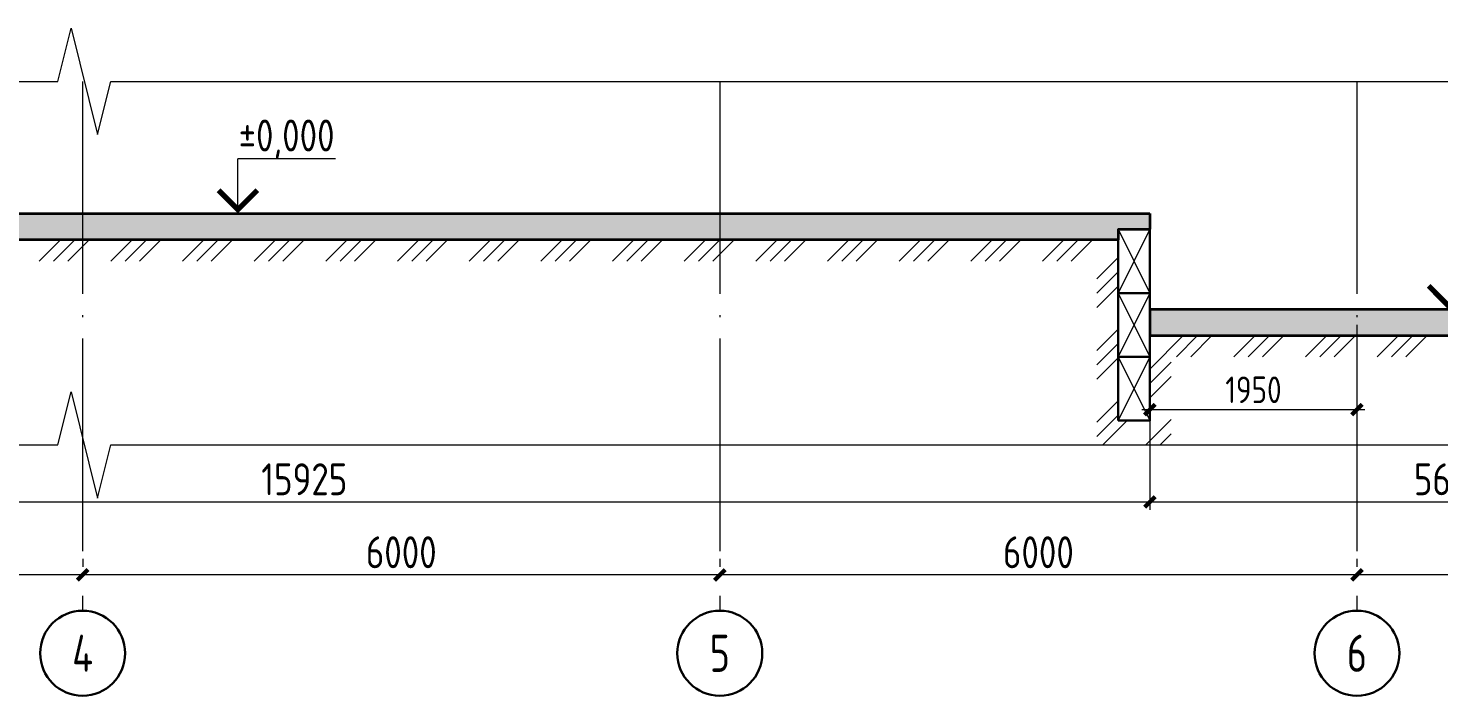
# Model space of a CAD drawing. Extents: x -965262 to 1142518, y -357520 to 71675.
# Drawn here: x 209504 to 222787, y -200357 to -194076 of the extents above; entities that cross this region are included whole.
import ezdxf

# ---------------------------------------------------------------- set-up
doc = ezdxf.new("R2010")
doc.units = 0
doc.header["$LTSCALE"] = 10
doc.linetypes.add('DOTE', pattern=[2.42, 2, -0.2, 0.02, -0.2])
doc.layers.get('0').update_dxf_attribs({"linetype": 'CONTINUOUS', "lineweight": 30})
doc.layers.get('Defpoints').update_dxf_attribs({"linetype": 'CONTINUOUS'})
doc.layers.add('DOTE', color=7, linetype='DOTE', lineweight=9)
doc.layers.add('полы', color=3, linetype='CONTINUOUS', lineweight=35)
doc.styles.add('GOST 2.304', font='isocpeur.ttf', dxfattribs={"width": 0.75, "height": 250})
doc.styles.add('ГОСТ 2м', font='isocpeur.ttf', dxfattribs={"width": 0.8, "height": 250})
doc.dimstyles.new('ГОСТ 2м', dxfattribs={"dimtxt": 250, "dimasz": 100, "dimexe": 75, "dimexo": 150, "dimgap": 62.5, "dimtad": 1, "dimdec": 0, "dimtxsty": 'ГОСТ 2м', "dimblk": 'ARCHTICK', "dimcen": 150, "dimdle": 75, "dimclrd": 256, "dimclre": 256, "dimclrt": 256, "dimadec": 0, "dimazin": 0, "dimtfac": 1, "dimtdec": 0, "dimtmove": 0, "dimatfit": 3, "dimldrblk": 'OBLIQUE', "dimfxl": 1, "dimlwd": 15, "dimlwe": 15, "dimarcsym": 0})

# ---------------------------------------------------------------- blocks, each defined once
blk = doc.blocks.new('_ArchTick')
at = {"color": 0, "linetype": 'ByBlock', "lineweight": 0, "const_width": 0.4}
blk.add_lwpolyline([(-0.5, -0.5), (0.5, 0.5)], dxfattribs=at)
blk = doc.blocks.new('*D1535')
at = {"lineweight": 15, "transparency": 16777216}
for p, q in [((222017, -199070), (222017, -199145)), ((228017, -199070), (228017, -199145)), ((228092, -199220), (221942, -199220))]:
    blk.add_line(p, q, dxfattribs=at)
at = {"layer": 'Defpoints', "color": 0, "lineweight": 15, "transparency": 16777216}
for p in [(222017, -199220, -3260), (222017, -199220), (228017, -199220)]:
    blk.add_point(p, dxfattribs=at)
at = {"lineweight": 15, "transparency": 16777216, "xscale": 100, "yscale": 100, "zscale": 100, "rotation": 180}
blk.add_blockref('_ArchTick', (222017, -199220), dxfattribs=at)
at = {"lineweight": 15, "transparency": 16777216, "xscale": 100, "yscale": 100, "zscale": 100}
blk.add_blockref('_ArchTick', (228017, -199220), dxfattribs=at)
at = {"lineweight": 15, "transparency": 16777216, "insert": (225017, -199007), "char_height": 250, "attachment_point": 5, "style": 'ГОСТ 2м'}
blk.add_mtext('{\\H1.2x;6000}', dxfattribs=at)
blk = doc.blocks.new('_Oblique')
at = {"color": 0, "linetype": 'ByBlock', "lineweight": -2}
blk.add_line((-0.5, -0.5), (0.5, 0.5), dxfattribs=at)
blk = doc.blocks.new('*D1536')
at = {"lineweight": 15, "transparency": 16777216}
for p, q in [((216017, -199070), (216017, -199145)), ((222017, -199070), (222017, -199145)), ((222092, -199220), (215942, -199220))]:
    blk.add_line(p, q, dxfattribs=at)
at = {"layer": 'Defpoints', "color": 0, "lineweight": 15, "transparency": 16777216}
for p in [(216017, -199220), (216017, -199220), (222017, -199220, 3260)]:
    blk.add_point(p, dxfattribs=at)
at = {"lineweight": 15, "transparency": 16777216, "xscale": 100, "yscale": 100, "zscale": 100, "rotation": 180}
blk.add_blockref('_ArchTick', (216017, -199220), dxfattribs=at)
at = {"lineweight": 15, "transparency": 16777216, "xscale": 100, "yscale": 100, "zscale": 100}
blk.add_blockref('_ArchTick', (222017, -199220), dxfattribs=at)
at = {"lineweight": 15, "transparency": 16777216, "insert": (219017, -199007), "char_height": 250, "attachment_point": 5, "style": 'ГОСТ 2м'}
blk.add_mtext('{\\H1.2x;6000}', dxfattribs=at)
blk = doc.blocks.new('*D1537')
at = {"lineweight": 15, "transparency": 16777216}
for p, q in [((210017, -199070), (210017, -199145)), ((216017, -199070), (216017, -199145)), ((216092, -199220), (209942, -199220))]:
    blk.add_line(p, q, dxfattribs=at)
at = {"layer": 'Defpoints', "color": 0, "lineweight": 15, "transparency": 16777216}
for p in [(210017, -199220), (210017, -199220), (216017, -199220)]:
    blk.add_point(p, dxfattribs=at)
at = {"lineweight": 15, "transparency": 16777216, "xscale": 100, "yscale": 100, "zscale": 100, "rotation": 180}
blk.add_blockref('_ArchTick', (210017, -199220), dxfattribs=at)
at = {"lineweight": 15, "transparency": 16777216, "xscale": 100, "yscale": 100, "zscale": 100}
blk.add_blockref('_ArchTick', (216017, -199220), dxfattribs=at)
at = {"lineweight": 15, "transparency": 16777216, "insert": (213017, -199007), "char_height": 250, "attachment_point": 5, "style": 'ГОСТ 2м'}
blk.add_mtext('{\\H1.2x;6000}', dxfattribs=at)
blk = doc.blocks.new('*D1538')
at = {"lineweight": 15, "transparency": 16777216}
for p, q in [((204017, -199070), (204017, -199145)), ((210017, -199070), (210017, -199145)), ((210092, -199220), (203942, -199220))]:
    blk.add_line(p, q, dxfattribs=at)
at = {"layer": 'Defpoints', "color": 0, "lineweight": 15, "transparency": 16777216}
for p in [(204017, -199220), (204017, -199220), (210017, -199220)]:
    blk.add_point(p, dxfattribs=at)
at = {"lineweight": 15, "transparency": 16777216, "xscale": 100, "yscale": 100, "zscale": 100, "rotation": 180}
blk.add_blockref('_ArchTick', (204017, -199220), dxfattribs=at)
at = {"lineweight": 15, "transparency": 16777216, "xscale": 100, "yscale": 100, "zscale": 100}
blk.add_blockref('_ArchTick', (210017, -199220), dxfattribs=at)
at = {"lineweight": 15, "transparency": 16777216, "insert": (207017, -199007), "char_height": 250, "attachment_point": 5, "style": 'ГОСТ 2м'}
blk.add_mtext('{\\H1.2x;6000}', dxfattribs=at)
blk = doc.blocks.new('*D1593')
at = {"lineweight": 15, "ltscale": 50, "transparency": 16777216}
for p, q in [((204142, -195968), (204142, -198608)), ((220067, -195968), (220067, -198608)), ((204067, -198533), (220142, -198533))]:
    blk.add_line(p, q, dxfattribs=at)
at = {"layer": 'Defpoints', "color": 0, "lineweight": 15, "ltscale": 50, "transparency": 16777216}
for p in [(204142, -195818, 3260), (220067, -195818, 3260), (220067, -198533)]:
    blk.add_point(p, dxfattribs=at)
at = {"lineweight": 15, "ltscale": 50, "transparency": 16777216, "xscale": 100, "yscale": 100, "zscale": 100, "rotation": 180}
blk.add_blockref('_ArchTick', (204142, -198533), dxfattribs=at)
at = {"lineweight": 15, "ltscale": 50, "transparency": 16777216, "xscale": 100, "yscale": 100, "zscale": 100}
blk.add_blockref('_ArchTick', (220067, -198533), dxfattribs=at)
at = {"lineweight": 15, "ltscale": 50, "transparency": 16777216, "insert": (212104, -198320), "char_height": 250, "attachment_point": 5, "style": 'ГОСТ 2м'}
blk.add_mtext('{\\H1.2x;15925}', dxfattribs=at)
blk = doc.blocks.new('*D1594')
at = {"lineweight": 15, "ltscale": 50, "transparency": 16777216}
for p, q in [((220067, -196868), (220067, -198608)), ((225682, -196868), (225682, -198608)), ((219992, -198533), (225757, -198533))]:
    blk.add_line(p, q, dxfattribs=at)
at = {"layer": 'Defpoints', "color": 0, "lineweight": 15, "ltscale": 50, "transparency": 16777216}
for p in [(220067, -196718, 3260), (225682, -196718, 3260), (225682, -198533)]:
    blk.add_point(p, dxfattribs=at)
at = {"lineweight": 15, "ltscale": 50, "transparency": 16777216, "xscale": 100, "yscale": 100, "zscale": 100, "rotation": 180}
blk.add_blockref('_ArchTick', (220067, -198533), dxfattribs=at)
at = {"lineweight": 15, "ltscale": 50, "transparency": 16777216, "xscale": 100, "yscale": 100, "zscale": 100}
blk.add_blockref('_ArchTick', (225682, -198533), dxfattribs=at)
at = {"lineweight": 15, "ltscale": 50, "transparency": 16777216, "insert": (222874, -198320), "char_height": 250, "attachment_point": 5, "style": 'ГОСТ 2м'}
blk.add_mtext('{\\H1.2x;5615}', dxfattribs=at)
blk = doc.blocks.new('*D1639')
at = {"lineweight": 15, "transparency": 16777216}
for p, q in [((220067, -196868), (220067, -197740)), ((222017, -196868), (222017, -197740)), ((219992, -197665), (222092, -197665))]:
    blk.add_line(p, q, dxfattribs=at)
at = {"layer": 'Defpoints', "color": 0, "lineweight": 15, "transparency": 16777216}
for p in [(220067, -196718, 3260), (222017, -196718), (222017, -197665)]:
    blk.add_point(p, dxfattribs=at)
at = {"lineweight": 15, "transparency": 16777216, "xscale": 100, "yscale": 100, "zscale": 100, "rotation": 180}
blk.add_blockref('_ArchTick', (220067, -197665), dxfattribs=at)
at = {"lineweight": 15, "transparency": 16777216, "xscale": 100, "yscale": 100, "zscale": 100}
blk.add_blockref('_ArchTick', (222017, -197665), dxfattribs=at)
at = {"lineweight": 15, "transparency": 16777216, "insert": (221042, -197478), "char_height": 250, "attachment_point": 5, "style": 'ГОСТ 2м'}
blk.add_mtext('1950', dxfattribs=at)

msp = doc.modelspace()

# ---------------------------------------------------------------- hatches: boundary and pattern name
at = {"lineweight": 15, "ltscale": 50}
h = msp.add_hatch(dxfattribs=at)
h.set_pattern_fill('ANSI35', color=3, scale=40, angle=90, style=0)
h.set_pattern_definition([(135, (-2733454.96, -39518.6), (-179.605122, -179.605122), []), (135, (-2733454.96, -39339), (-179.605122, -179.605122), [317.5, -63.5, 0, -63.5])])
h.paths.add_polyline_path([(185706.6, -195968.2), (186006.6, -195968.2), (186006.6, -195818.2), (185706.6, -195818.2)])
h.paths.add_polyline_path([(186006.6, -196668.2), (186796.6, -196668.2), (186796.6, -196418.2), (186006.6, -196418.2)])
h.paths.add_polyline_path([(188496.6, -196668.2), (189796.6, -196668.2), (189796.6, -196418.2), (188496.6, -196418.2)])
h.paths.add_polyline_path([(191496.6, -196668.2), (191996.6, -196668.2), (191996.6, -196418.2), (191496.6, -196418.2)])
h.paths.add_polyline_path([(191996.6, -195968.2), (191996.6, -195818.2), (194516.6, -195818.2), (194516.6, -195718.2), (197745.6, -195718.2), (197745.6, -195818.2), (198016.6, -195818.2), (199844.6, -195838.2), (199844.6, -195848.2), (199862.1, -195848.2), (199862.1, -195868.2), (199882.1, -195868.2), (199882.1, -195898.2), (199887.1, -195898.8), (199887.1, -196048.8), (199912.1, -196048.8), (199912.1, -196068.2), (192496.6, -196068.2), (192496.6, -195968.2)])
h.paths.add_polyline_path([(200022.1, -196068.2), (200022.1, -196048.8), (200047.1, -196048.8), (200047.1, -195898.8), (200052.1, -195898.2), (200052.1, -195868.2), (200072.1, -195868.2), (200072.1, -195848.2), (200089.6, -195848.2), (200089.6, -195838.2), (204241.6, -195818.2), (220066.6, -195818.2), (220066.6, -195968.2), (219766.6, -195968.2), (219766.6, -196068.2), (205196.6, -196068.2), (204556.6, -196068.2), (202984.6, -196068.2), (202664.6, -196068.2)])
h.paths.add_polyline_path([(220066.6, -196968.2), (225681.6, -196968.2), (225681.6, -196718.2), (220066.6, -196718.2)])
h.paths.add_polyline_path([(225681.6, -195968.2), (225681.6, -195818.2), (227691.6, -195818.2), (230729.6, -195838.2), (230729.6, -195848.2), (230747.1, -195848.2), (230747.1, -195868.2), (230767.1, -195868.2), (230767.1, -195898.2), (230772.1, -195898.8), (230772.1, -196048.8), (230797.1, -196048.8), (230797.1, -196068.2), (225981.6, -196068.2), (225981.6, -195968.2)])
h.paths.add_polyline_path([(230907.1, -196068.2), (230907.1, -196048.8), (230932.1, -196048.8), (230932.1, -195898.8), (230937.1, -195898.2), (230937.1, -195868.2), (230957.1, -195868.2), (230957.1, -195848.2), (230974.6, -195848.2), (230974.6, -195838.2), (234351.6, -195818.2), (234351.6, -195968.2), (234051.6, -195968.2), (234051.6, -196068.2)])
h.paths.add_polyline_path([(192931.6, -195818.2), (193501.6, -195818.2), (193501.6, -196068.2), (192931.6, -196068.2)], flags=16)
h.paths.add_polyline_path([(192296.6, -196068.2), (192496.6, -196068.2), (192496.6, -195968.2), (192296.6, -195968.2)], flags=17)

# ---------------------------------------------------------------- linework, layer by layer
at = {"color": 5, "lineweight": 15, "ltscale": 10, "extrusion": (-1.22465e-16, -1, 0)}
for p, q in [((184595.8, -194576.2, 9801.8), (209782.7, -194576.2, 9801.8)), ((210282.7, -194576.2, 9801.8), (234969.6, -194576.2, 9801.8)), ((184595.8, -197997.3, 9801.8), (209782.7, -197997.3, 9801.8)), ((210282.7, -197997.3, 9801.8), (234969.6, -197997.3, 9801.8))]:
    msp.add_line(p, q, dxfattribs=at)
at = {"lineweight": 15}
for p, q in [((211478.9, -195818.2, 10572.3), (211478.9, -195305.1, 10572.3)), ((219766.6, -195968.2, 9801.8), (220066.6, -196568.2, 9801.8)), ((220066.6, -195968.2, 9801.8), (219766.6, -196568.2, 9801.8)), ((219766.6, -196568.2, 9801.8), (220066.6, -197168.2, 9801.8)), ((220066.6, -196568.2, 9801.8), (219766.6, -197168.2, 9801.8)), ((219766.6, -197168.2, 9801.8), (220066.6, -197768.2, 9801.8)), ((220066.6, -197168.2, 9801.8), (219766.6, -197768.2, 9801.8))]:
    msp.add_line(p, q, dxfattribs=at)
at = {"lineweight": 15, "ltscale": 0.3}
msp.add_line((212397, -195305.1, 10572.3), (211478.9, -195305.1, 10572.3), dxfattribs=at)
at = {"ltscale": 50}
for p, q in [((220066.6, -195968.2, 13061.6), (219766.6, -195968.2, 13061.6)), ((220066.6, -196568.2, 13061.6), (219766.6, -196568.2, 13061.6)), ((220066.6, -197168.2, 13061.6), (219766.6, -197168.2, 13061.6)), ((220066.6, -197768.2, 13061.6), (219766.6, -197768.2, 13061.6))]:
    msp.add_line(p, q, dxfattribs=at)
at = {"lineweight": 15, "ltscale": 50}
for p, q in [((209606.6, -196268.2, 9801.8), (209806.6, -196068.2, 9801.8)), ((209741.6, -196268.2, 9801.8), (209941.6, -196068.2, 9801.8)), ((209876.6, -196268.2, 9801.8), (210076.6, -196068.2, 9801.8)), ((210281.6, -196268.2, 9801.8), (210481.6, -196068.2, 9801.8)), ((210416.6, -196268.2, 9801.8), (210616.6, -196068.2, 9801.8)), ((210551.6, -196268.2, 9801.8), (210751.6, -196068.2, 9801.8)), ((210956.6, -196268.2, 9801.8), (211156.6, -196068.2, 9801.8)), ((211091.6, -196268.2, 9801.8), (211291.6, -196068.2, 9801.8)), ((211226.6, -196268.2, 9801.8), (211426.6, -196068.2, 9801.8)), ((211631.6, -196268.2, 9801.8), (211831.6, -196068.2, 9801.8)), ((211766.6, -196268.2, 9801.8), (211966.6, -196068.2, 9801.8)), ((211901.6, -196268.2, 9801.8), (212101.6, -196068.2, 9801.8)), ((212306.6, -196268.2, 9801.8), (212506.6, -196068.2, 9801.8)), ((212441.6, -196268.2, 9801.8), (212641.6, -196068.2, 9801.8)), ((212576.6, -196268.2, 9801.8), (212776.6, -196068.2, 9801.8)), ((212981.6, -196268.2, 9801.8), (213181.6, -196068.2, 9801.8)), ((213116.6, -196268.2, 9801.8), (213316.6, -196068.2, 9801.8)), ((213251.6, -196268.2, 9801.8), (213451.6, -196068.2, 9801.8)), ((213656.6, -196268.2, 9801.8), (213856.6, -196068.2, 9801.8)), ((213791.6, -196268.2, 9801.8), (213991.6, -196068.2, 9801.8)), ((213926.6, -196268.2, 9801.8), (214126.6, -196068.2, 9801.8)), ((214331.6, -196268.2, 9801.8), (214531.6, -196068.2, 9801.8)), ((214466.6, -196268.2, 9801.8), (214666.6, -196068.2, 9801.8)), ((214601.6, -196268.2, 9801.8), (214801.6, -196068.2, 9801.8)), ((215006.6, -196268.2, 9801.8), (215206.6, -196068.2, 9801.8)), ((215141.6, -196268.2, 9801.8), (215341.6, -196068.2, 9801.8)), ((215276.6, -196268.2, 9801.8), (215476.6, -196068.2, 9801.8)), ((215681.6, -196268.2, 9801.8), (215881.6, -196068.2, 9801.8)), ((215816.6, -196268.2, 9801.8), (216016.6, -196068.2, 9801.8)), ((215951.6, -196268.2, 9801.8), (216151.6, -196068.2, 9801.8)), ((216356.6, -196268.2, 9801.8), (216556.6, -196068.2, 9801.8)), ((216491.6, -196268.2, 9801.8), (216691.6, -196068.2, 9801.8)), ((216626.6, -196268.2, 9801.8), (216826.6, -196068.2, 9801.8)), ((217031.6, -196268.2, 9801.8), (217231.6, -196068.2, 9801.8)), ((217166.6, -196268.2, 9801.8), (217366.6, -196068.2, 9801.8)), ((217301.6, -196268.2, 9801.8), (217501.6, -196068.2, 9801.8)), ((217706.6, -196268.2, 9801.8), (217906.6, -196068.2, 9801.8)), ((217841.6, -196268.2, 9801.8), (218041.6, -196068.2, 9801.8)), ((217976.6, -196268.2, 9801.8), (218176.6, -196068.2, 9801.8)), ((218381.6, -196268.2, 9801.8), (218581.6, -196068.2, 9801.8)), ((218516.6, -196268.2, 9801.8), (218716.6, -196068.2, 9801.8)), ((218651.6, -196268.2, 9801.8), (218851.6, -196068.2, 9801.8)), ((219056.6, -196268.2, 9801.8), (219256.6, -196068.2, 9801.8)), ((219191.6, -196268.2, 9801.8), (219391.6, -196068.2, 9801.8)), ((219326.6, -196268.2, 9801.8), (219526.6, -196068.2, 9801.8)), ((219566.6, -196433.2, 9801.8), (219766.6, -196233.2, 9801.8)), ((219566.6, -196568.2, 9801.8), (219766.6, -196368.2, 9801.8)), ((219566.6, -196703.2, 9801.8), (219766.6, -196503.2, 9801.8)), ((219566.6, -197108.2, 9801.8), (219766.6, -196908.2, 9801.8)), ((220066.6, -197283.2, 9801.8), (220381.6, -196968.2, 9801.8)), ((220316.6, -197168.2, 9801.8), (220516.6, -196968.2, 9801.8)), ((220451.6, -197168.2, 9801.8), (220651.6, -196968.2, 9801.8)), ((220856.6, -197168.2, 9801.8), (221056.6, -196968.2, 9801.8)), ((220991.6, -197168.2, 9801.8), (221191.6, -196968.2, 9801.8)), ((221126.6, -197168.2, 9801.8), (221326.6, -196968.2, 9801.8)), ((221531.6, -197168.2, 9801.8), (221731.6, -196968.2, 9801.8)), ((221666.6, -197168.2, 9801.8), (221866.6, -196968.2, 9801.8)), ((221801.6, -197168.2, 9801.8), (222001.6, -196968.2, 9801.8)), ((222206.6, -197168.2, 9801.8), (222406.6, -196968.2, 9801.8)), ((222341.6, -197168.2, 9801.8), (222541.6, -196968.2, 9801.8)), ((222476.6, -197168.2, 9801.8), (222676.6, -196968.2, 9801.8)), ((219566.6, -197243.2, 9801.8), (219766.6, -197043.2, 9801.8)), ((219566.6, -197378.2, 9801.8), (219766.6, -197178.2, 9801.8)), ((220066.6, -197418.2, 9801.8), (220266.6, -197218.2, 9801.8)), ((220066.6, -197553.2, 9801.8), (220266.6, -197353.2, 9801.8)), ((219566.6, -197783.2, 9801.8), (219766.6, -197583.2, 9801.8)), ((219566.6, -197918.2, 9801.8), (219766.6, -197718.2, 9801.8)), ((219622.5, -197997.3, 9801.8), (219851.6, -197768.2, 9801.8)), ((220027.5, -197997.3, 9801.8), (220266.6, -197758.2, 9801.8)), ((220162.5, -197997.3, 9801.8), (220266.6, -197893.2, 9801.8))]:
    msp.add_line(p, q, dxfattribs=at)
at = {"color": 5, "lineweight": 15, "ltscale": 10, "elevation": 9801.8}
for points in [[(209782.7, -194576.2), (209907.7, -194076.2)], [(209907.7, -194076.2), (210157.7, -195076.2)], [(210157.7, -195076.2), (210282.7, -194576.2)], [(209782.7, -197997.3), (209907.7, -197497.3)], [(209907.7, -197497.3), (210157.7, -198497.3)], [(210157.7, -198497.3), (210282.7, -197997.3)]]:
    msp.add_lwpolyline(points, dxfattribs=at)
at = {"lineweight": 15, "const_width": 50}
for points, elevation in [([(211661.2, -195600.5), (211478.9, -195782.8), (211296.6, -195600.5)], 10572.3), ([(223056.4, -196500.5), (222874.1, -196682.8), (222691.8, -196500.5)], 13061.6)]:
    msp.add_lwpolyline(points, dxfattribs=dict(at, elevation=elevation))
at = {"ltscale": 50, "elevation": 13061.6}
for points in [[(219766.6, -196568.2), (220066.6, -196568.2), (220066.6, -195968.2), (219766.6, -195968.2)], [(219766.6, -197168.2), (220066.6, -197168.2), (220066.6, -196568.2), (219766.6, -196568.2)], [(219766.6, -197768.2), (220066.6, -197768.2), (220066.6, -197168.2), (219766.6, -197168.2)]]:
    msp.add_lwpolyline(points, close=True, dxfattribs=at)
at = {"layer": 'DOTE', "ltscale": 100, "extrusion": (0, -1, 0)}
for p, q in [((210016.6, -194576.2, 9801.8), (210016.6, -199552.1, 9801.8)), ((216016.6, -194576.2, 9801.8), (216016.6, -199552.1, 9801.8)), ((222016.6, -194576.2, 9801.8), (222016.6, -199552.1, 9801.8))]:
    msp.add_line(p, q, dxfattribs=at)
at = {"layer": 'DOTE', "linetype": 'Continuous', "lineweight": 30}
for centre in [(210016.6, -199957.1, 9801.8), (216016.6, -199957.1, 9801.8), (222016.6, -199957.1, 9801.8)]:
    msp.add_circle(centre, 400, dxfattribs=at)
at = {"layer": 'полы', "ltscale": 50}
for p, q in [((204141.6, -195818.2, 13061.6), (220066.6, -195818.2, 13061.6)), ((220066.6, -195818.2, 13061.6), (220066.6, -195968.2, 13061.6)), ((219766.6, -195968.2, 13061.6), (220066.6, -195968.2, 13061.6)), ((219766.6, -195968.2, 13061.6), (219766.6, -196068.2, 13061.6)), ((219766.6, -196068.2, 13061.6), (193501.6, -196068.2, 13061.6)), ((220066.6, -196718.2, 13061.6), (225681.6, -196718.2, 13061.6)), ((220066.6, -196718.2, 13061.6), (220066.6, -196968.2, 13061.6)), ((220066.6, -196968.2, 13061.6), (225681.6, -196968.2, 13061.6))]:
    msp.add_line(p, q, dxfattribs=at)

# ---------------------------------------------------------------- texts
at = {"insert": (211937.4, -195120.4, 10572.3), "char_height": 300, "width": 1200, "attachment_point": 5, "style": 'GOST 2.304'}
msp.add_mtext('{\\W0.8;%%P0,000}', dxfattribs=at)
at = {"layer": 'DOTE', "linetype": 'Continuous', "lineweight": 30, "ltscale": 100, "char_height": 350, "width": 800, "attachment_point": 5, "style": 'GOST 2.304'}
for s, insert in [('4', (210016.6, -199957.1, 9801.8)), ('5', (216016.6, -199957.1, 9801.8)), ('6', (222016.6, -199957.1, 9801.8))]:
    msp.add_mtext(s, dxfattribs=dict(at, insert=insert))

# ---------------------------------------------------------------- dimensions: what is measured, and where the dimension line sits
at = {"lineweight": 15, "ltscale": 50}
for base, p1, p2, text, picture, middle in [((220066.6, -198532.8, 9801.8), (204141.6, -195818.2, 13061.6), (220066.6, -195818.2, 13061.6), '{\\H1.2x;15925}', '*D1593', (212104.1, -198320.3, 9801.8)), ((225681.6, -198532.8, 9801.8), (220066.6, -196718.2, 13061.6), (225681.6, -196718.2, 13061.6), '{\\H1.2x;<>}', '*D1594', (222874.1, -198320.3, 9801.8))]:
    dim = msp.add_linear_dim(base=base, p1=p1, p2=p2, text=text, dimstyle='ГОСТ 2м', dxfattribs=at)
    dim.commit()
    dim.dimension.update_dxf_attribs({"geometry": picture, "text_midpoint": middle})
at = {"lineweight": 15}
dim = msp.add_linear_dim(base=(222016.6, -197665.3, 9801.8), p1=(220066.6, -196718.2, 13061.6), p2=(222016.6, -196718.2, 9801.8), dimstyle='ГОСТ 2м', dxfattribs=at)
dim.commit()
dim.dimension.update_dxf_attribs({"geometry": '*D1639', "text_midpoint": (221041.6, -197477.8, 9801.8)})
for base, p1, p2, picture, middle in [((204016.6, -199219.9, 9801.8), (210016.6, -199219.9, 9801.8), (204016.6, -199219.9, 9801.8), '*D1538', (207016.6, -199007.4, 9801.8)), ((210016.6, -199219.9, 9801.8), (216016.6, -199219.9, 9801.8), (210016.6, -199219.9, 9801.8), '*D1537', (213016.6, -199007.4, 9801.8)), ((216016.6, -199219.9, 9801.8), (222016.6, -199219.9, 13061.6), (216016.6, -199219.9, 9801.8), '*D1536', (219016.6, -199007.4, 9801.8)), ((222016.6, -199219.9, 13061.6), (228016.6, -199219.9, 13061.6), (222016.6, -199219.9, 9801.8), '*D1535', (225016.6, -199007.4, 13061.6))]:
    dim = msp.add_linear_dim(base=base, p1=p1, p2=p2, text='{\\H1.2x;<>}', dimstyle='ГОСТ 2м', override={"dimtxt": 300}, dxfattribs=at)
    dim.commit()
    dim.dimension.update_dxf_attribs({"geometry": picture, "text_midpoint": middle})

doc.saveas('drawing.dxf')
